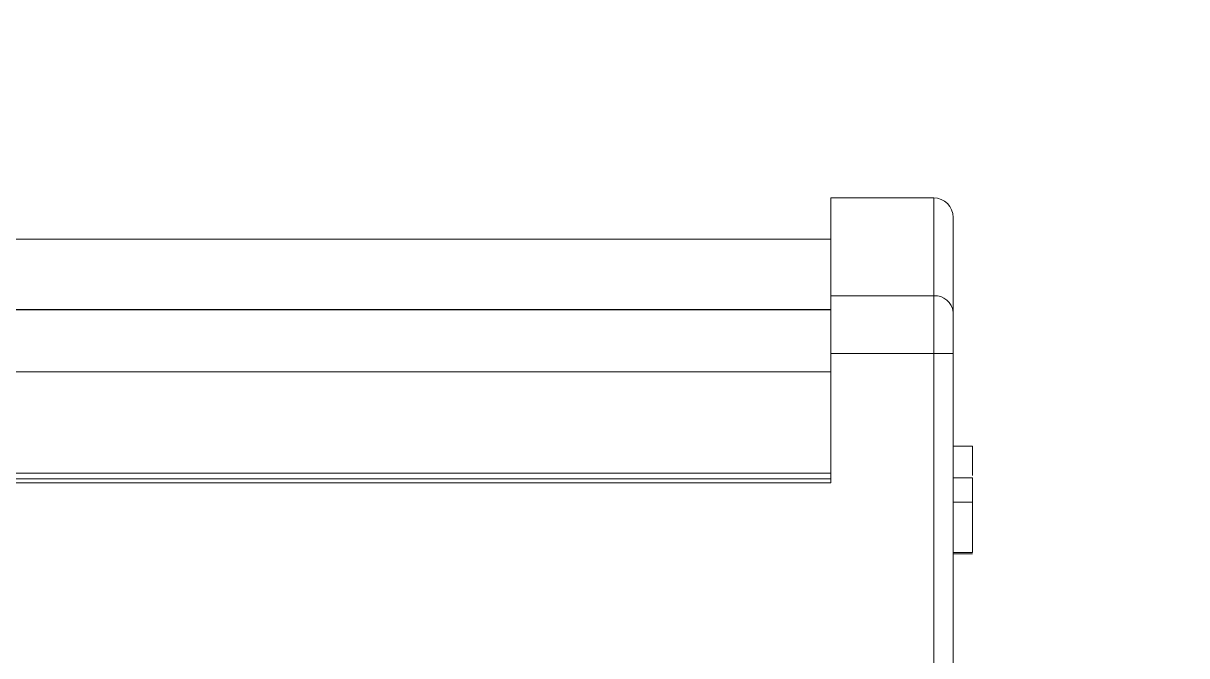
# Model space of a CAD drawing. Header units: inches. Extents: x 0.54 to 10.46, y 0.74 to 7.76.
# Drawn here: x 8.9622 to 9.3761, y 4.8341 to 5.0592 of the extents above; entities that cross this region are included whole.
import ezdxf

# ---------------------------------------------------------------- set-up
doc = ezdxf.new("R2010")
doc.units = ezdxf.units.IN
doc.header["$MEASUREMENT"] = 0
doc.layers.add('BG', color=7, linetype='Continuous')
doc.layers.add('MCG-INT-4FT', color=7, linetype='Continuous')

# ---------------------------------------------------------------- blocks, each defined once
blk = doc.blocks.new('block 3')
at = {"layer": 'BG', "true_color": 0xffffff}
h = blk.add_hatch(color=7, dxfattribs=at)
h.dxf.hatch_style = 2
edge = h.paths.add_edge_path()
edge.add_spline(control_points=[(10.29599, 0.90612), (10.29599, 0.90612), (0.87112, 0.90612), (0.87112, 0.90612), (0.87016, 0.90612), (0.86938, 0.90689), (0.86938, 0.90785), (0.86938, 0.90785), (0.86938, 7.59215), (0.86938, 7.59215), (0.86938, 7.59311), (0.87016, 7.59389), (0.87112, 7.59389), (0.87112, 7.59389), (10.29599, 7.59389), (10.29599, 7.59389), (10.29696, 7.59389), (10.29773, 7.59311), (10.29773, 7.59215), (10.29773, 7.59215), (10.29773, 0.90785), (10.29773, 0.90785), (10.29773, 0.90689), (10.29696, 0.90612), (10.29599, 0.90612)], knot_values=[0, 0, 0, 0, 1, 1, 1, 2, 2, 2, 3, 3, 3, 4, 4, 4, 5, 5, 5, 6, 6, 6, 7, 7, 7, 8, 8, 8, 8], degree=3, periodic=1)
h.paths.add_polyline_path([(0.87286, 0.90959), (10.29426, 0.90959), (10.29426, 7.59042), (0.87286, 7.59042)])
at = {"layer": 'BG', "lineweight": 0}
blk.add_open_spline([(10.29599, 0.90612), (10.29599, 0.90612), (0.87112, 0.90612), (0.87112, 0.90612), (0.87016, 0.90612), (0.86938, 0.90689), (0.86938, 0.90785), (0.86938, 0.90785), (0.86938, 7.59215), (0.86938, 7.59215), (0.86938, 7.59311), (0.87016, 7.59389), (0.87112, 7.59389), (0.87112, 7.59389), (10.29599, 7.59389), (10.29599, 7.59389), (10.29696, 7.59389), (10.29773, 7.59311), (10.29773, 7.59215), (10.29773, 7.59215), (10.29773, 0.90785), (10.29773, 0.90785), (10.29773, 0.90689), (10.29696, 0.90612), (10.29599, 0.90612)], degree=3, knots=[0, 0, 0, 0, 1, 1, 1, 2, 2, 2, 3, 3, 3, 4, 4, 4, 5, 5, 5, 6, 6, 6, 7, 7, 7, 8, 8, 8, 8], dxfattribs=at)
blk = doc.blocks.new('block 2')
at = {"layer": 'BG'}
blk.add_blockref('block 3', (0, 0), dxfattribs=at)
blk = doc.blocks.new('block 69')
at = {"layer": 'BG', "true_color": 0xffffff}
h = blk.add_hatch(color=7, dxfattribs=at)
h.dxf.hatch_style = 2
edge = h.paths.add_edge_path()
edge.add_spline(control_points=[(10.46309, 0.739), (10.46309, 0.739), (0.53691, 0.739), (0.53691, 0.739), (0.53595, 0.739), (0.53517, 0.73978), (0.53517, 0.74074), (0.53517, 0.74074), (0.53517, 7.75926), (0.53517, 7.75926), (0.53517, 7.76022), (0.53595, 7.761), (0.53691, 7.761), (0.53691, 7.761), (10.46309, 7.761), (10.46309, 7.761), (10.46406, 7.761), (10.46483, 7.76022), (10.46483, 7.75926), (10.46483, 7.75926), (10.46483, 0.74074), (10.46483, 0.74074), (10.46483, 0.73978), (10.46406, 0.739), (10.46309, 0.739)], knot_values=[0, 0, 0, 0, 1, 1, 1, 2, 2, 2, 3, 3, 3, 4, 4, 4, 5, 5, 5, 6, 6, 6, 7, 7, 7, 8, 8, 8, 8], degree=3, periodic=1)
h.paths.add_polyline_path([(0.53864, 0.74248), (10.46136, 0.74248), (10.46136, 7.75752), (0.53864, 7.75752)])
at = {"layer": 'BG', "lineweight": 0}
blk.add_open_spline([(10.46309, 0.739), (10.46309, 0.739), (0.53691, 0.739), (0.53691, 0.739), (0.53595, 0.739), (0.53517, 0.73978), (0.53517, 0.74074), (0.53517, 0.74074), (0.53517, 7.75926), (0.53517, 7.75926), (0.53517, 7.76022), (0.53595, 7.761), (0.53691, 7.761), (0.53691, 7.761), (10.46309, 7.761), (10.46309, 7.761), (10.46406, 7.761), (10.46483, 7.76022), (10.46483, 7.75926), (10.46483, 7.75926), (10.46483, 0.74074), (10.46483, 0.74074), (10.46483, 0.73978), (10.46406, 0.739), (10.46309, 0.739)], degree=3, knots=[0, 0, 0, 0, 1, 1, 1, 2, 2, 2, 3, 3, 3, 4, 4, 4, 5, 5, 5, 6, 6, 6, 7, 7, 7, 8, 8, 8, 8], dxfattribs=at)
blk = doc.blocks.new('block 68')
at = {"layer": 'BG'}
blk.add_blockref('block 69', (0, 0), dxfattribs=at)
blk = doc.blocks.new('block 939')
at = {"layer": 'MCG-INT-4FT', "color": 7, "lineweight": 5, "true_color": 0xffffff}
blk.add_lwpolyline([(9.24949, 4.98235), (8.84123, 4.98235)], dxfattribs=at)
blk = doc.blocks.new('block 960')
at = {"layer": 'MCG-INT-4FT', "color": 7, "lineweight": 5, "true_color": 0xffffff}
blk.add_open_spline([(9.29304, 4.99016), (9.29304, 4.99398), (9.28995, 4.99707), (9.28613, 4.99707)], degree=3, dxfattribs=at)
blk = doc.blocks.new('block 961')
at = {"layer": 'MCG-INT-4FT', "color": 7, "lineweight": 5, "true_color": 0xffffff}
blk.add_lwpolyline([(9.28613, 4.99707), (9.24949, 4.99707)], dxfattribs=at)
blk = doc.blocks.new('block 967')
at = {"layer": 'MCG-INT-4FT', "color": 7, "lineweight": 5, "true_color": 0xffffff}
blk.add_lwpolyline([(9.24949, 4.95734), (8.84123, 4.95734)], dxfattribs=at)
blk = doc.blocks.new('block 1276')
at = {"layer": 'MCG-INT-4FT', "color": 7, "lineweight": 5, "true_color": 0xffffff}
blk.add_lwpolyline([(9.29304, 4.95639), (9.29304, 4.94173)], dxfattribs=at)
blk = doc.blocks.new('block 1277')
at = {"layer": 'MCG-INT-4FT', "color": 7, "lineweight": 5, "true_color": 0xffffff}
blk.add_lwpolyline([(9.29304, 4.94173), (9.28613, 4.94173)], dxfattribs=at)
blk = doc.blocks.new('block 1278')
at = {"layer": 'MCG-INT-4FT', "color": 7, "lineweight": 5, "true_color": 0xffffff}
blk.add_lwpolyline([(9.28613, 4.94173), (9.28613, 4.96225)], dxfattribs=at)
blk = doc.blocks.new('block 1279')
at = {"layer": 'MCG-INT-4FT', "color": 7, "lineweight": 5, "true_color": 0xffffff}
blk.add_open_spline([(9.29304, 4.95639), (9.29273, 4.9599), (9.28965, 4.96251), (9.28613, 4.96225)], degree=3, dxfattribs=at)
blk = doc.blocks.new('block 1280')
at = {"layer": 'MCG-INT-4FT', "color": 7, "lineweight": 5, "true_color": 0xffffff}
blk.add_lwpolyline([(9.29304, 4.94173), (9.29304, 4.81388)], dxfattribs=at)
blk = doc.blocks.new('block 1282')
at = {"layer": 'MCG-INT-4FT', "color": 7, "lineweight": 5, "true_color": 0xffffff}
blk.add_lwpolyline([(9.28613, 4.81388), (9.28613, 4.94173)], dxfattribs=at)
blk = doc.blocks.new('block 1286')
at = {"layer": 'MCG-INT-4FT', "color": 7, "lineweight": 5, "true_color": 0xffffff}
blk.add_lwpolyline([(9.24949, 4.96225), (9.28613, 4.96225)], dxfattribs=at)
blk = doc.blocks.new('block 1287')
at = {"layer": 'MCG-INT-4FT', "color": 7, "lineweight": 5, "true_color": 0xffffff}
blk.add_lwpolyline([(9.28613, 4.94173), (9.24949, 4.94173)], dxfattribs=at)
blk = doc.blocks.new('block 1288')
at = {"layer": 'MCG-INT-4FT', "color": 7, "lineweight": 5, "true_color": 0xffffff}
blk.add_lwpolyline([(9.24949, 4.94173), (9.24949, 4.96225)], dxfattribs=at)
blk = doc.blocks.new('block 1290')
at = {"layer": 'MCG-INT-4FT', "color": 7, "lineweight": 5, "true_color": 0xffffff}
blk.add_lwpolyline([(8.94048, 4.89563), (9.24949, 4.89563)], dxfattribs=at)
blk = doc.blocks.new('block 1293')
at = {"layer": 'MCG-INT-4FT', "color": 7, "lineweight": 5, "true_color": 0xffffff}
blk.add_lwpolyline([(9.24949, 4.89563), (9.24949, 4.94173)], dxfattribs=at)
blk = doc.blocks.new('block 1301')
at = {"layer": 'MCG-INT-4FT', "color": 7, "lineweight": 5, "true_color": 0xffffff}
blk.add_lwpolyline([(9.29304, 4.99016), (9.29304, 4.95639)], dxfattribs=at)
blk = doc.blocks.new('block 1302')
at = {"layer": 'MCG-INT-4FT', "color": 7, "lineweight": 5, "true_color": 0xffffff}
blk.add_lwpolyline([(9.24949, 4.99707), (9.24949, 4.96225)], dxfattribs=at)
blk = doc.blocks.new('block 1303')
at = {"layer": 'MCG-INT-4FT', "color": 7, "lineweight": 5, "true_color": 0xffffff}
blk.add_lwpolyline([(9.29996, 4.89741), (9.29304, 4.89741)], dxfattribs=at)
blk = doc.blocks.new('block 1304')
at = {"layer": 'MCG-INT-4FT', "color": 7, "lineweight": 5, "true_color": 0xffffff}
blk.add_open_spline([(9.29996, 4.88875), (9.29996, 4.89008), (9.29996, 4.8914), (9.29996, 4.89258), (9.29996, 4.89376), (9.29996, 4.89479), (9.29996, 4.89559), (9.29996, 4.89622), (9.29996, 4.8967), (9.29996, 4.89698), (9.29996, 4.89726), (9.29996, 4.89733), (9.29996, 4.89741)], degree=3, knots=[0, 0, 0, 0, 1, 1, 1, 2, 2, 2, 3, 3, 3, 4, 4, 4, 4], dxfattribs=at)
blk = doc.blocks.new('block 1305')
at = {"layer": 'MCG-INT-4FT', "color": 7, "lineweight": 5, "true_color": 0xffffff}
blk.add_lwpolyline([(9.29996, 4.88875), (9.29304, 4.88875)], dxfattribs=at)
blk = doc.blocks.new('block 1306')
at = {"layer": 'MCG-INT-4FT', "color": 7, "lineweight": 5, "true_color": 0xffffff}
blk.add_lwpolyline([(9.29996, 4.87089), (9.29304, 4.87089)], dxfattribs=at)
blk = doc.blocks.new('block 1307')
at = {"layer": 'MCG-INT-4FT', "color": 7, "lineweight": 5, "true_color": 0xffffff}
blk.add_lwpolyline([(9.29996, 4.87089), (9.29996, 4.88875)], dxfattribs=at)
blk = doc.blocks.new('block 1308')
at = {"layer": 'MCG-INT-4FT', "color": 7, "lineweight": 5, "true_color": 0xffffff}
blk.add_lwpolyline([(9.29996, 4.87039), (9.29304, 4.87039)], dxfattribs=at)
blk = doc.blocks.new('block 1309')
at = {"layer": 'MCG-INT-4FT', "color": 7, "lineweight": 5, "true_color": 0xffffff}
blk.add_lwpolyline([(9.29996, 4.90866), (9.29304, 4.90866)], dxfattribs=at)
blk = doc.blocks.new('block 1310')
at = {"layer": 'MCG-INT-4FT', "color": 7, "lineweight": 5, "true_color": 0xffffff}
blk.add_lwpolyline([(9.29996, 4.89821), (9.29996, 4.90866)], dxfattribs=at)
blk = doc.blocks.new('block 1357')
at = {"layer": 'MCG-INT-4FT', "color": 7, "lineweight": 5, "true_color": 0xffffff}
blk.add_lwpolyline([(9.24949, 4.89702), (8.84123, 4.89702)], dxfattribs=at)
blk = doc.blocks.new('block 1365')
at = {"layer": 'MCG-INT-4FT', "color": 8, "lineweight": 5, "true_color": 0x808080}
blk.add_lwpolyline([(9.28613, 4.96225), (9.28613, 4.99707)], dxfattribs=at)
blk = doc.blocks.new('block 1374')
at = {"layer": 'MCG-INT-4FT', "color": 8, "lineweight": 5, "true_color": 0x808080}
blk.add_lwpolyline([(9.24949, 4.93518), (8.84123, 4.93518)], dxfattribs=at)
blk = doc.blocks.new('block 1376')
at = {"layer": 'MCG-INT-4FT', "color": 8, "lineweight": 5, "true_color": 0x808080}
blk.add_lwpolyline([(9.24949, 4.95726), (8.84123, 4.95726)], dxfattribs=at)
blk = doc.blocks.new('block 1381')
at = {"layer": 'MCG-INT-4FT', "color": 8, "lineweight": 5, "true_color": 0x808080}
blk.add_lwpolyline([(8.84123, 4.89909), (9.24949, 4.89909)], dxfattribs=at)

msp = doc.modelspace()

# ---------------------------------------------------------------- block references
at = {"layer": 'BG'}
for name in ['block 68', 'block 2']:
    msp.add_blockref(name, (0, 0), dxfattribs=at)
at = {"layer": 'MCG-INT-4FT'}
for name in ['block 961', 'block 1302', 'block 960', 'block 1365', 'block 1301', 'block 939', 'block 1286', 'block 1288', 'block 1279', 'block 1278', 'block 967', 'block 1376', 'block 1276', 'block 1287', 'block 1293', 'block 1277', 'block 1282', 'block 1280', 'block 1374', 'block 1309', 'block 1310', 'block 1381', 'block 1357', 'block 1303', 'block 1304', 'block 1290', 'block 1305', 'block 1307', 'block 1306', 'block 1308']:
    msp.add_blockref(name, (0, 0), dxfattribs=at)

doc.saveas('drawing.dxf')
